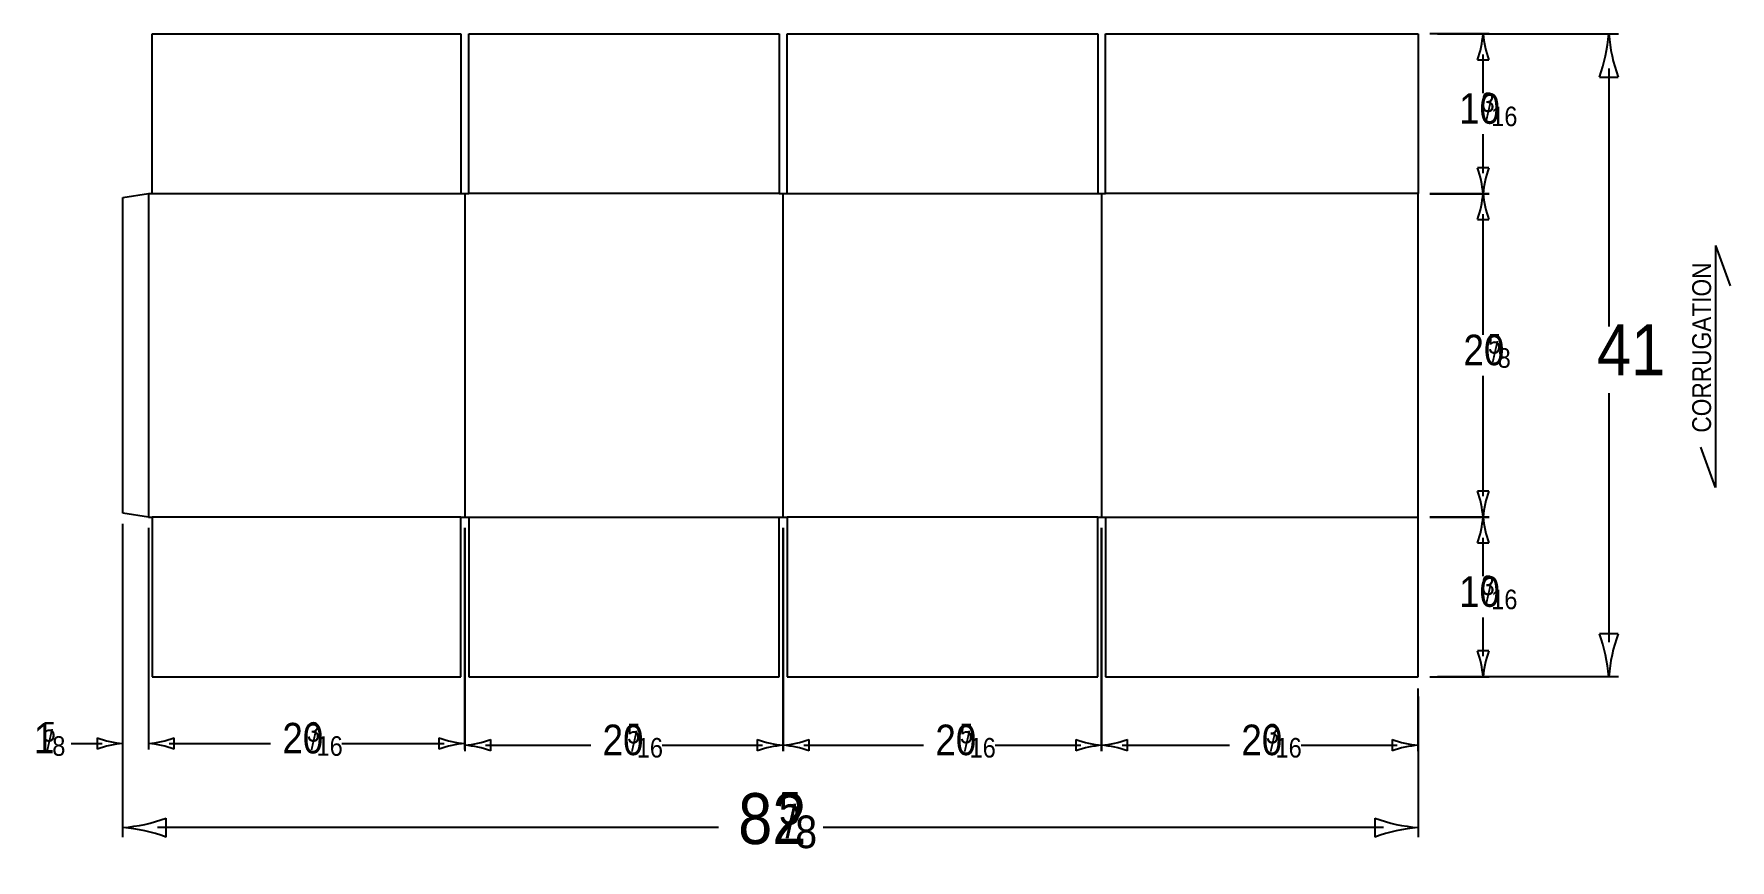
# Model space of a CAD drawing. Extents: x 1 to 109, y 0 to 53.
import ezdxf

# ---------------------------------------------------------------- set-up
doc = ezdxf.new("R2010")
doc.units = 0
doc.layers.add('Annotation', color=7, linetype='CONTINUOUS')
doc.layers.add('Design', color=7, linetype='CONTINUOUS')
doc.dimstyles.get("Standard").update_dxf_attribs({"dimtxt": 2.5, "dimasz": 2.5, "dimexe": 1.25, "dimexo": 0.625, "dimtad": 1, "dimcen": 2.5, "dimazin": 3, "dimtfac": 1, "dimtmove": 0, "dimatfit": 3})

# ---------------------------------------------------------------- blocks, each defined once
blk = doc.blocks.new('*D1')
at = {"layer": 'Annotation', "color": 20, "linetype": 'CONTINUOUS'}
for p, q in [((8.05, 21.3), (8.05, 7.17)), ((28.24, 7.17), (28.24, 21.3)), ((9.7, 7.19), (9.7, 7.91)), ((26.59, 7.91), (26.59, 7.19)), ((9.37, 7.55), (15.85, 7.55)), ((20.4, 7.55), (26.92, 7.55))]:
    blk.add_line(p, q, dxfattribs=at)
for centre, start, end in [((7.56, 13.76), -85.475, -69.9093), ((28.73, 13.76), -110.0907, -94.5251), ((7.56, 1.33), 69.9093, 85.475), ((28.73, 1.33), 94.5251, 110.0907)]:
    blk.add_arc(centre, 6.23, start, end, dxfattribs=at)
at = {"layer": 'Annotation', "color": 20, "linetype": 'CONTINUOUS', "width": 0.9}
for s, height, p in [('20', 1.95, (16.6, 6.91)), ('3', 1.25, (18.16, 7.66)), ('/', 1.25, (18.4, 7.15)), ('16', 1.248, (18.78, 6.76))]:
    blk.add_text(s, height=height, dxfattribs=at).set_placement(p)
blk = doc.blocks.new('*D2')
at = {"layer": 'Annotation', "color": 20, "linetype": 'CONTINUOUS'}
for p, q in [((28.24, 21.3), (28.24, 7.06)), ((48.55, 7.06), (48.55, 21.3)), ((29.89, 7.07), (29.89, 7.79)), ((46.9, 7.79), (46.9, 7.07)), ((29.56, 7.43), (36.28, 7.43)), ((40.83, 7.43), (47.23, 7.43))]:
    blk.add_line(p, q, dxfattribs=at)
for centre, start, end in [((27.75, 13.65), -85.475, -69.9093), ((49.04, 13.65), -110.0907, -94.5251), ((27.75, 1.22), 69.909, 85.4747), ((49.04, 1.22), 94.5255, 110.0911)]:
    blk.add_arc(centre, 6.23, start, end, dxfattribs=at)
at = {"layer": 'Annotation', "color": 20, "linetype": 'CONTINUOUS', "width": 0.9}
for s, height, p in [('20', 1.95, (37.03, 6.8)), ('5', 1.25, (38.59, 7.55)), ('/', 1.25, (38.84, 7.04)), ('16', 1.248, (39.21, 6.65))]:
    blk.add_text(s, height=height, dxfattribs=at).set_placement(p)
blk = doc.blocks.new('*D3')
at = {"layer": 'Annotation', "color": 20, "linetype": 'CONTINUOUS'}
for p, q in [((48.55, 21.3), (48.55, 7.06)), ((68.86, 7.06), (68.86, 21.3)), ((50.2, 7.07), (50.2, 7.79)), ((67.21, 7.79), (67.21, 7.07)), ((49.87, 7.43), (57.51, 7.43)), ((62.07, 7.43), (67.54, 7.43))]:
    blk.add_line(p, q, dxfattribs=at)
for centre, start, end in [((48.06, 13.65), -85.475, -69.9093), ((69.36, 13.65), -110.0907, -94.525), ((48.06, 1.22), 69.909, 85.4747), ((69.36, 1.22), 94.5253, 110.091)]:
    blk.add_arc(centre, 6.23, start, end, dxfattribs=at)
at = {"layer": 'Annotation', "color": 20, "linetype": 'CONTINUOUS', "width": 0.9}
for s, height, p in [('20', 1.95, (58.26, 6.8)), ('5', 1.25, (59.82, 7.55)), ('/', 1.25, (60.07, 7.04)), ('16', 1.248, (60.44, 6.65))]:
    blk.add_text(s, height=height, dxfattribs=at).set_placement(p)
blk = doc.blocks.new('*D4')
at = {"layer": 'Annotation', "color": 20, "linetype": 'CONTINUOUS'}
for p, q in [((68.86, 21.3), (68.86, 7.06)), ((89.05, 7.06), (89.05, 11.05)), ((70.51, 7.07), (70.51, 7.79)), ((87.4, 7.79), (87.4, 7.07)), ((70.18, 7.43), (77.03, 7.43)), ((81.59, 7.43), (87.73, 7.43))]:
    blk.add_line(p, q, dxfattribs=at)
for centre, start, end in [((68.37, 13.65), -85.4749, -69.9093), ((89.54, 13.65), -110.0907, -94.5249), ((68.37, 1.22), 69.9089, 85.4745), ((89.54, 1.22), 94.5252, 110.091)]:
    blk.add_arc(centre, 6.23, start, end, dxfattribs=at)
at = {"layer": 'Annotation', "color": 20, "linetype": 'CONTINUOUS', "width": 0.9}
for s, height, p in [('20', 1.95, (77.78, 6.8)), ('3', 1.25, (79.34, 7.55)), ('/', 1.25, (79.59, 7.04)), ('16', 1.248, (79.96, 6.65))]:
    blk.add_text(s, height=height, dxfattribs=at).set_placement(p)
blk = doc.blocks.new('*D5')
at = {"layer": 'Annotation', "color": 20, "linetype": 'CONTINUOUS'}
for p, q in [((93.58, 42.61), (89.8, 42.61)), ((93.2, 33.61), (93.2, 41.3)), ((92.84, 40.97), (93.56, 40.97)), ((93.2, 23.31), (93.2, 30.99)), ((93.56, 23.64), (92.84, 23.64)), ((89.8, 21.99), (93.58, 21.99))]:
    blk.add_line(p, q, dxfattribs=at)
for centre, start, end in [((86.99, 43.11), -20.091, -4.5253), ((99.42, 43.11), -175.475, -159.9093), ((86.99, 21.5), 4.5253, 20.091), ((99.42, 21.5), 159.9093, 175.475)]:
    blk.add_arc(centre, 6.23, start, end, dxfattribs=at)
at = {"layer": 'Annotation', "color": 20, "linetype": 'CONTINUOUS', "width": 0.9}
for s, height, p in [('20', 1.95, (91.95, 31.67)), ('5', 1.25, (93.51, 32.41)), ('/', 1.25, (93.76, 31.9)), ('8', 1.25, (94.13, 31.51))]:
    blk.add_text(s, height=height, dxfattribs=at).set_placement(p)
blk = doc.blocks.new('*D6')
at = {"layer": 'Annotation', "color": 20, "linetype": 'CONTINUOUS'}
for p, q in [((93.58, 52.8), (89.8, 52.8)), ((92.84, 51.15), (93.56, 51.15)), ((93.2, 49.02), (93.2, 51.48)), ((93.2, 43.93), (93.2, 46.4)), ((93.56, 44.26), (92.84, 44.26)), ((89.8, 42.61), (93.58, 42.61))]:
    blk.add_line(p, q, dxfattribs=at)
for centre, start, end in [((86.99, 53.29), -20.091, -4.5253), ((99.42, 53.29), -175.475, -159.9093), ((86.99, 42.12), 4.5255, 20.0911), ((99.42, 42.12), 159.9093, 175.4749)]:
    blk.add_arc(centre, 6.23, start, end, dxfattribs=at)
at = {"layer": 'Annotation', "color": 20, "linetype": 'CONTINUOUS', "width": 0.9}
for s, height, p in [('10', 1.95, (91.67, 47.07)), ('3', 1.25, (93.1, 47.82)), ('/', 1.25, (93.35, 47.31)), ('16', 1.248, (93.72, 46.92))]:
    blk.add_text(s, height=height, dxfattribs=at).set_placement(p)
blk = doc.blocks.new('*D7')
at = {"layer": 'Annotation', "color": 20, "linetype": 'CONTINUOUS'}
for p, q in [((93.58, 21.99), (89.8, 21.99)), ((93.2, 18.21), (93.2, 20.67)), ((92.84, 20.34), (93.56, 20.34)), ((93.2, 13.12), (93.2, 15.59)), ((93.56, 13.45), (92.84, 13.45)), ((89.8, 11.8), (93.58, 11.8))]:
    blk.add_line(p, q, dxfattribs=at)
for centre, start, end in [((86.99, 22.48), -20.0911, -4.5255), ((99.42, 22.48), -175.4749, -159.9093), ((86.99, 11.31), 4.5255, 20.0911), ((99.42, 11.31), 159.9093, 175.4749)]:
    blk.add_arc(centre, 6.23, start, end, dxfattribs=at)
at = {"layer": 'Annotation', "color": 20, "linetype": 'CONTINUOUS', "width": 0.9}
for s, height, p in [('10', 1.95, (91.67, 16.26)), ('3', 1.25, (93.1, 17.01)), ('/', 1.25, (93.35, 16.5)), ('16', 1.248, (93.72, 16.11))]:
    blk.add_text(s, height=height, dxfattribs=at).set_placement(p)
blk = doc.blocks.new('*D8')
at = {"layer": 'Annotation', "color": 20, "linetype": 'CONTINUOUS'}
for p, q in [((6.43, 7.17), (6.43, 21.55)), ((8.05, 21.3), (8.05, 7.17)), ((4.78, 7.91), (4.78, 7.19)), ((3.13, 7.55), (5.11, 7.55))]:
    blk.add_line(p, q, dxfattribs=at)
for centre, start, end in [((6.92, 13.76), -110.0911, -94.5255), ((6.92, 1.33), 94.5251, 110.0907)]:
    blk.add_arc(centre, 6.23, start, end, dxfattribs=at)
at = {"layer": 'Annotation', "color": 20, "linetype": 'CONTINUOUS', "width": 0.9}
for s, height, p in [('1', 1.95, (0.75, 6.91)), ('5', 1.25, (1.3, 7.66)), ('/', 1.25, (1.55, 7.15)), ('8', 1.25, (1.92, 6.76))]:
    blk.add_text(s, height=height, dxfattribs=at).set_placement(p)
blk = doc.blocks.new('*D9')
at = {"layer": 'Annotation', "color": 20, "linetype": 'CONTINUOUS'}
for p, q in [((6.43, 1.56), (6.43, 21.05)), ((89.05, 10.55), (89.05, 1.56)), ((44.43, 2.18), (8.63, 2.18)), ((9.18, 1.58), (9.18, 2.78)), ((86.85, 2.18), (51.09, 2.18)), ((86.3, 2.78), (86.3, 1.58))]:
    blk.add_line(p, q, dxfattribs=at)
for centre, start, end in [((5.61, 12.54), -85.4749, -69.9093), ((5.61, -8.18), 69.9091, 85.4747), ((89.87, 12.54), -110.0907, -94.5251), ((89.87, -8.18), 94.5253, 110.0909)]:
    blk.add_arc(centre, 10.39, start, end, dxfattribs=at)
at = {"layer": 'Annotation', "color": 20, "linetype": 'CONTINUOUS', "width": 0.9}
for s, height, p in [('82', 3.25, (45.68, 1.13)), ('5', 2.08, (48.28, 2.37)), ('/', 2.08, (48.7, 1.52)), ('8', 2.08, (49.32, 0.87))]:
    blk.add_text(s, height=height, dxfattribs=at).set_placement(p)
blk = doc.blocks.new('*D10')
at = {"layer": 'Annotation', "color": 20, "linetype": 'CONTINUOUS'}
for p, q in [((90.3, 52.8), (101.85, 52.8)), ((100.62, 50.05), (101.82, 50.05)), ((101.22, 50.6), (101.22, 34.15)), ((101.22, 29.9), (101.22, 14)), ((101.82, 14.55), (100.62, 14.55)), ((101.85, 11.8), (90.3, 11.8))]:
    blk.add_line(p, q, dxfattribs=at)
for centre, start, end in [((90.86, 53.62), -20.0907, -4.525), ((111.58, 53.62), -175.4748, -159.9091), ((90.86, 10.98), 4.5253, 20.0909), ((111.58, 10.98), 159.9091, 175.4747)]:
    blk.add_arc(centre, 10.39, start, end, dxfattribs=at)
at = {"layer": 'Annotation', "color": 20, "linetype": 'CONTINUOUS', "width": 0.9}
blk.add_text('41', height=3.25, dxfattribs=at).set_placement((100.47, 31.03))

msp = doc.modelspace()

# ---------------------------------------------------------------- linework, layer by layer
at = {"layer": 'Design', "color": 1, "linetype": 'CONTINUOUS'}
for p, q in [((8.30112, 42.61491), (8.30112, 52.8024)), ((8.30112, 52.8024), (27.98862, 52.8024)), ((27.98862, 52.8024), (27.98862, 42.61491)), ((28.48862, 42.61491), (28.48862, 52.8024)), ((28.48862, 52.8024), (48.30112, 52.8024)), ((48.30112, 52.8024), (48.30112, 42.61491)), ((48.80112, 42.61491), (48.80112, 52.8024)), ((48.80112, 52.8024), (68.61362, 52.8024)), ((68.61362, 52.8024), (68.61362, 42.61491)), ((69.11362, 42.61491), (69.11362, 52.8024)), ((69.11362, 52.8024), (89.05112, 52.8024)), ((89.05112, 52.8024), (89.05112, 42.61491)), ((6.42612, 42.36491), (8.05112, 42.6149)), ((6.42612, 22.2399), (6.42612, 42.36491)), ((8.05112, 42.61491), (8.30112, 42.61491)), ((27.98862, 42.61491), (28.23862, 42.61491)), ((28.23862, 42.61491), (28.48862, 42.61491)), ((48.30112, 42.61491), (48.55112, 42.61491)), ((48.55112, 42.61491), (48.80112, 42.61491)), ((68.61362, 42.61491), (68.86362, 42.61491)), ((68.86362, 42.61491), (69.11362, 42.61491)), ((89.05112, 21.9899), (89.05112, 42.61491)), ((8.05112, 21.9899), (6.42612, 22.2399)), ((8.05112, 21.9899), (8.30112, 21.9899)), ((8.30112, 21.9899), (8.30112, 11.80241)), ((27.98862, 11.80241), (27.98862, 21.9899)), ((27.98862, 21.9899), (28.23862, 21.9899)), ((28.23862, 21.9899), (28.48862, 21.9899)), ((28.48862, 21.9899), (28.48862, 11.80241)), ((48.30112, 11.80241), (48.30112, 21.9899)), ((48.30112, 21.9899), (48.55112, 21.9899)), ((48.55112, 21.9899), (48.80112, 21.9899)), ((48.80112, 21.9899), (48.80112, 11.80241)), ((68.61362, 11.80241), (68.61362, 21.9899)), ((68.61362, 21.9899), (68.86362, 21.9899)), ((68.86362, 21.9899), (69.11362, 21.9899)), ((69.11362, 21.9899), (69.11362, 11.80241)), ((89.05112, 11.80241), (89.05112, 21.9899)), ((8.30112, 11.80241), (27.98862, 11.80241)), ((28.48862, 11.80241), (48.30112, 11.80241)), ((48.80112, 11.80241), (68.61362, 11.80241)), ((69.11362, 11.80241), (89.05112, 11.80241))]:
    msp.add_line(p, q, dxfattribs=at)
at = {"layer": 'Design', "color": 2, "linetype": 'CONTINUOUS'}
for p, q in [((8.05112, 42.61491), (8.05112, 21.9899)), ((8.30112, 42.61491), (27.98862, 42.61491)), ((28.23862, 42.61491), (28.23862, 21.9899)), ((48.30112, 42.61491), (28.48862, 42.61491)), ((48.55112, 21.9899), (48.55112, 42.61491)), ((48.80112, 42.61491), (68.61362, 42.61491)), ((68.86362, 42.61491), (68.86362, 21.9899)), ((89.05112, 42.61491), (69.11362, 42.61491)), ((27.98862, 21.9899), (8.30112, 21.9899)), ((28.48862, 21.9899), (48.30112, 21.9899)), ((68.61362, 21.9899), (48.80112, 21.9899)), ((69.11362, 21.9899), (89.05112, 21.9899))]:
    msp.add_line(p, q, dxfattribs=at)
at = {"layer": 'Design', "color": 10, "linetype": 'CONTINUOUS'}
for p, q in [((108.02293, 39.29795), (108.02293, 23.88128)), ((108.02293, 39.29795), (108.95814, 36.7285)), ((108.02293, 23.88128), (107.08773, 26.45073))]:
    msp.add_line(p, q, dxfattribs=at)

# ---------------------------------------------------------------- texts
at = {"layer": 'Annotation', "color": 20, "linetype": 'CONTINUOUS', "width": 0.9}
msp.add_text('CORRUGATION', height=1.2025, rotation=90, dxfattribs=at).set_placement((107.74544, 27.37156))

# ---------------------------------------------------------------- dimensions: what is measured, and where the dimension line sits
at = {"layer": 'Annotation', "color": 20, "linetype": 'CONTINUOUS'}
for p1, p2, distance, text, picture, middle in [((89.80094, 42.61491), (89.80094, 52.8024), -3.40019, '{10+3/16}', '*D6', (93.20113, 47.70865)), ((90.30123, 52.8024), (90.30123, 11.8024), 10.92185, '41', '*D10', (101.22308, 32.02768)), ((89.80094, 21.9899), (89.80094, 42.6149), -3.40019, '{20+5/8}', '*D5', (93.20113, 32.3024)), ((89.80094, 11.80241), (89.80094, 21.9899), -3.40019, '{10+3/16}', '*D7', (93.20113, 16.89616)), ((8.05112, 21.30258), (28.23862, 21.30258), -13.75371, '{20+3/16}', '*D1', (18.12339, 7.54887)), ((28.23862, 21.30258), (48.55112, 21.30258), -13.86773, '{20+5/16}', '*D2', (38.55599, 7.43485)), ((48.55112, 21.30258), (68.86362, 21.30258), -13.86773, '{20+5/16}', '*D3', (59.78728, 7.43485))]:
    dim = msp.add_aligned_dim(p1=p1, p2=p2, distance=distance, text=text, dimstyle='STANDARD', dxfattribs=at)
    dim.commit()
    dim.dimension.update_dxf_attribs({"geometry": picture, "text_midpoint": middle})
for base, p1, p2, text, picture, middle in [((8.05112, 7.54887), (8.05112, 21.30258), (6.42612, 21.55258), '{1+5/8}', '*D8', (1.56345, 7.54887)), ((89.05112, 2.18354), (89.05112, 10.55229), (6.42612, 21.05229), '{82+5/8}', '*D9', (47.76154, 2.18354)), ((68.86362, 7.43485), (68.86362, 21.30258), (89.05112, 11.05258), '{20+3/16}', '*D4', (79.3071, 7.43485))]:
    dim = msp.add_linear_dim(base=base, p1=p1, p2=p2, angle=180, text=text, dimstyle='STANDARD', dxfattribs=at)
    dim.commit()
    dim.dimension.update_dxf_attribs({"geometry": picture, "text_midpoint": middle})

doc.saveas('drawing.dxf')
